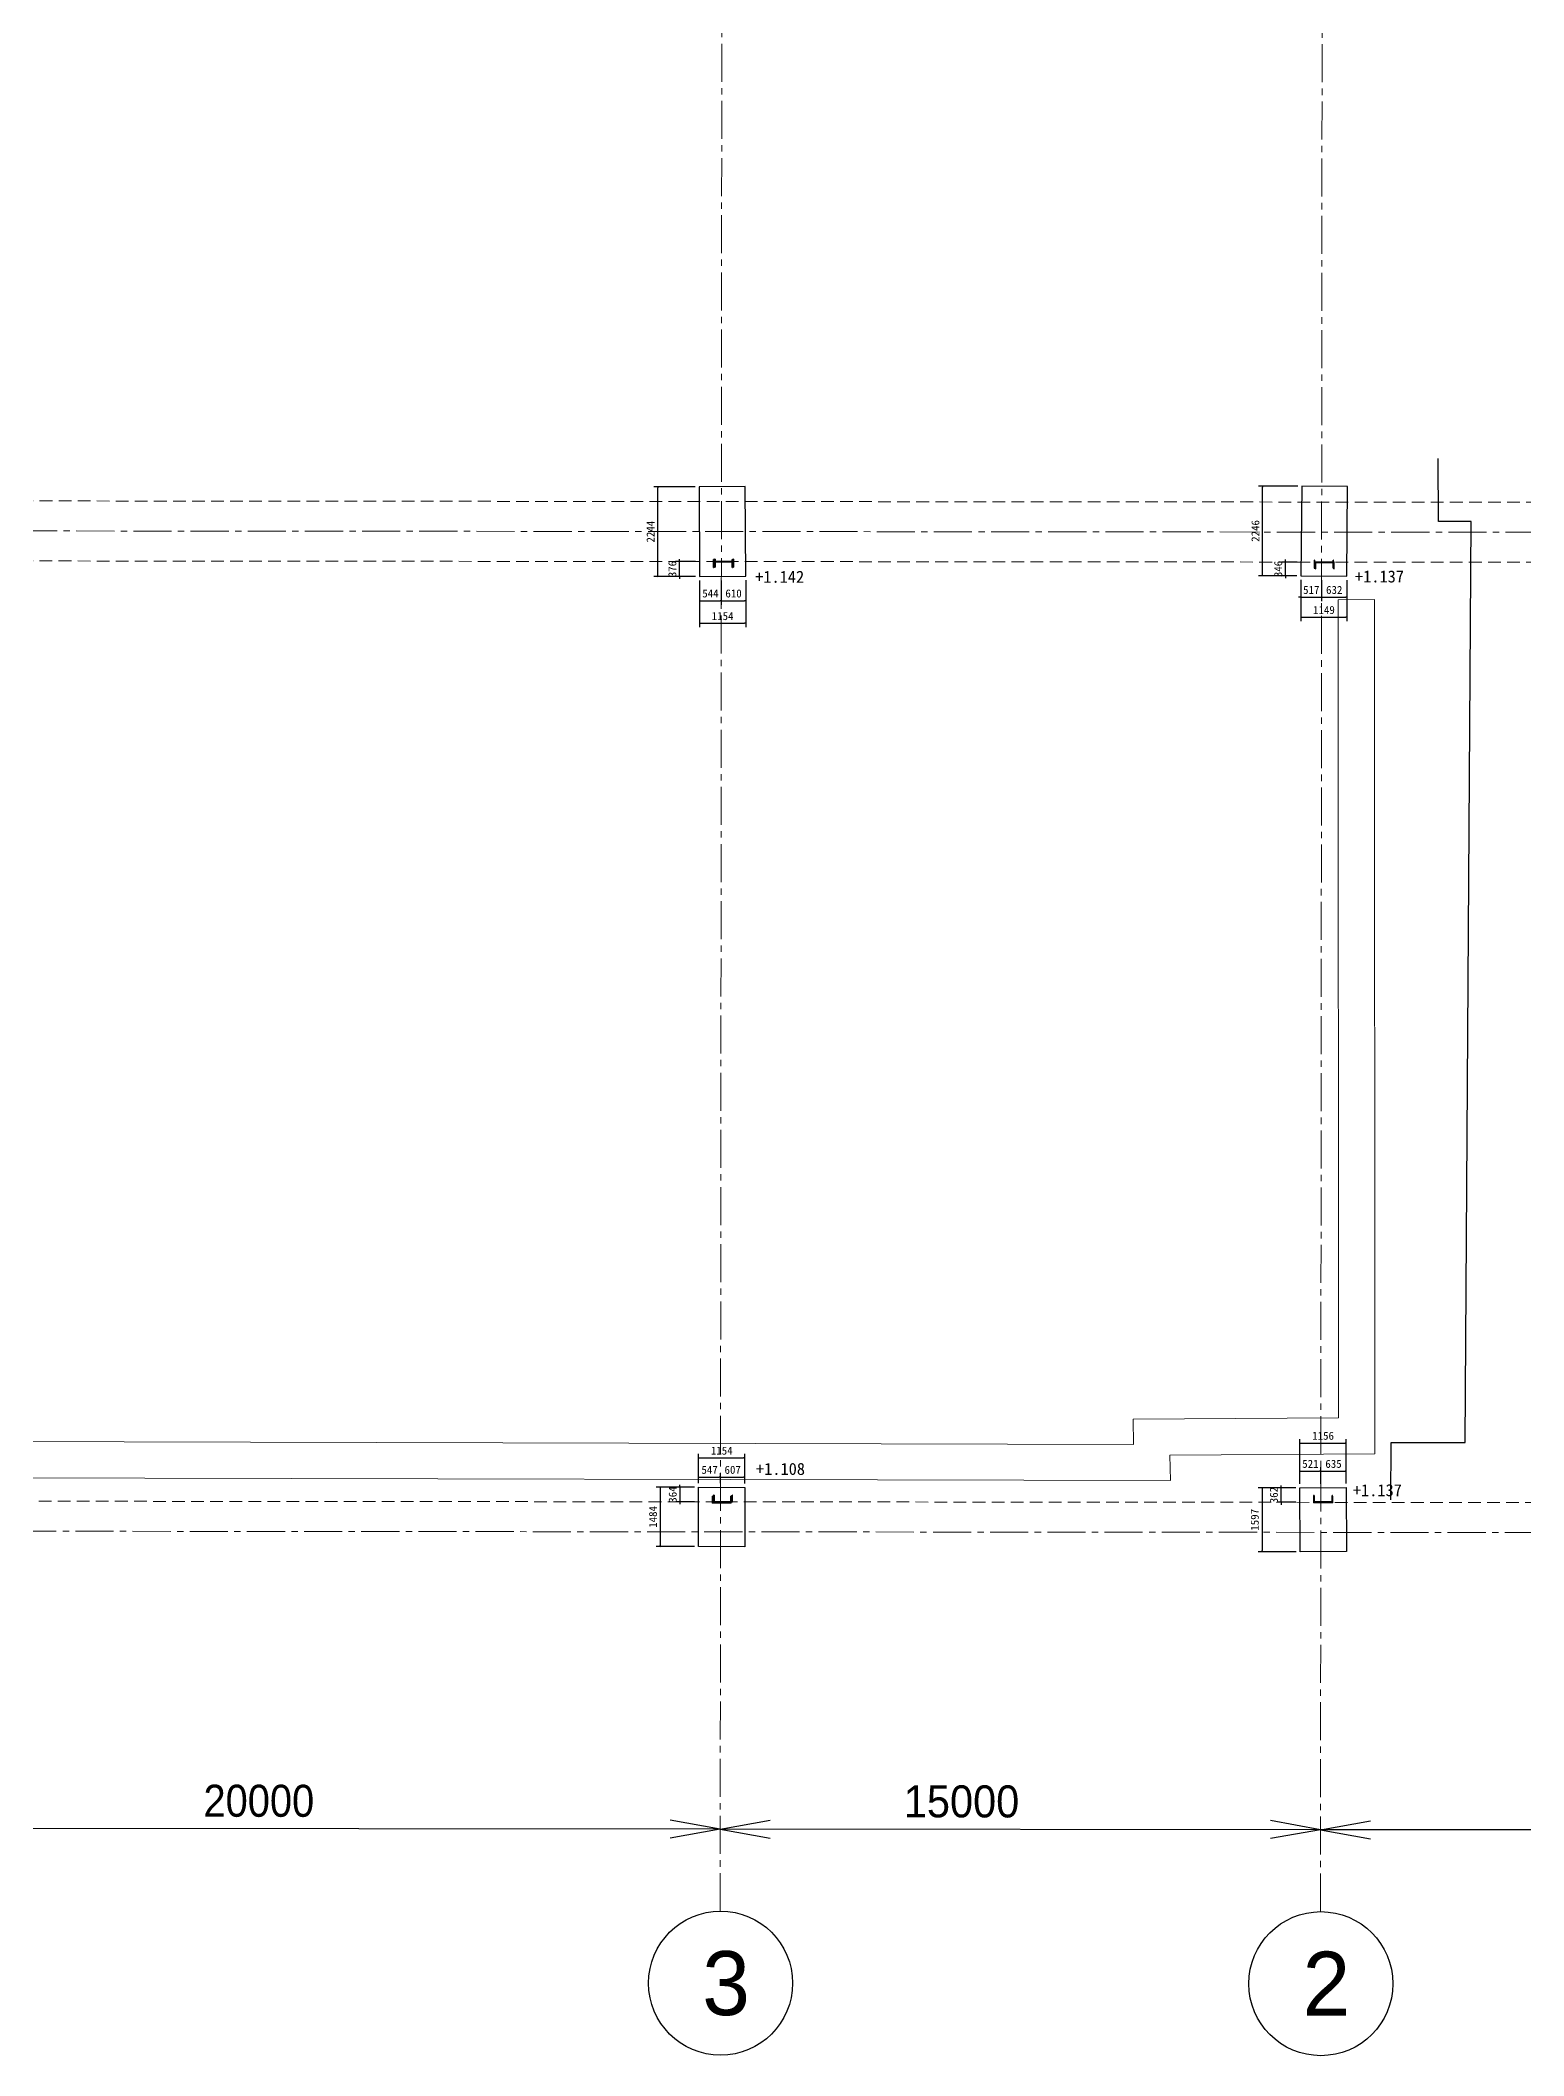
# Model space of a CAD drawing. Header units: millimetres. Extents: x -1487388 to 1863726, y -1887513 to 1367480.
# Drawn here: x 122981 to 160049, y -1441093 to -1390723 of the extents above; entities that cross this region are included whole.
import ezdxf
from ezdxf.enums import TextEntityAlignment as Align

# ---------------------------------------------------------------- set-up
doc = ezdxf.new("R2010")
doc.units = ezdxf.units.MM
doc.header["$LTSCALE"] = 50
doc.header["$PDMODE"] = 35
doc.header["$PDSIZE"] = -0.15
doc.linetypes.add('CENTER', pattern=[9.525, 6.35, -3.175])
doc.linetypes.add('CENTER2', pattern=[28.575, 19.05, -3.175, 3.175, -3.175])
doc.layers.add('一点鎖線', color=6, linetype='CENTER', lineweight=20)
doc.layers.add('注釈', color=9, linetype='Continuous', lineweight=25)
for name, color, linetype in [('上部鉄骨', 30, 'Continuous'), ('下部鉄骨', 3, 'Continuous'), ('基礎', 7, 'Continuous'), ('寸法', 7, 'Continuous'), ('現況', 7, 'Continuous'), ('通り芯', 7, 'Continuous')]:
    doc.layers.add(name, color=color, linetype=linetype)
doc.styles.add('MSゴシック', font='')
doc.styles.get("Standard").update_dxf_attribs({"font": 'MS UI Gothic.ttf'})
doc.styles.get('MSゴシック').set_extended_font_data('MS Gothic')
doc.dimstyles.new('DIM_200_MSゴシック', dxfattribs={"dimtxt": 200, "dimasz": 30, "dimexe": 100, "dimexo": 100, "dimgap": 80, "dimtad": 1, "dimdec": 0, "dimzin": 0, "dimdsep": 46, "dimtxsty": 'MSゴシック', "dimblk": 'DOT', "dimcen": 0, "dimclrd": 256, "dimclre": 256, "dimclrt": 7, "dimaunit": 1, "dimadec": 3, "dimazin": 0, "dimtfac": 1, "dimtdec": 0, "dimtix": 1, "dimtmove": 2, "dimatfit": 3, "dimldrblk": 'ORIGIN2', "dimfxl": 1, "dimtolj": 1, "dimtzin": 0, "dimarcsym": 0})

# ---------------------------------------------------------------- blocks, each defined once
blk = doc.blocks.new('_Dot')
at = {"color": 0, "linetype": 'ByBlock', "lineweight": -2}
blk.add_line((-0.5, 0), (-1, 0), dxfattribs=at)
at = {"color": 0, "linetype": 'ByBlock', "const_width": 0.5}
blk.add_lwpolyline([(-0.25, 0, 1), (0.25, 0, 1)], format="xyb", close=True, dxfattribs=at)
blk = doc.blocks.new('*D70')
at = {"layer": 'Defpoints', "color": 0, "transparency": 16777216}
for p in [(139432, -1426886), (138964, -1427250), (139432, -1427250)]:
    blk.add_point(p, dxfattribs=at)
at = {"layer": '寸法', "lineweight": -2, "transparency": 16777216}
for p, q in [((139332, -1426886), (138864, -1426886)), ((138964, -1426856), (138964, -1426826)), ((138964, -1426886), (138964, -1427250)), ((139332, -1427250), (138864, -1427250)), ((138964, -1427280), (138964, -1427310))]:
    blk.add_line(p, q, dxfattribs=at)
at = {"layer": '寸法', "lineweight": -2, "transparency": 16777216, "xscale": 30, "yscale": 30, "zscale": 30}
for p, rotation in [((138964, -1426886), 270), ((138964, -1427250), 90)]:
    blk.add_blockref('_Dot', p, dxfattribs=dict(at, rotation=rotation))
at = {"layer": '寸法', "color": 7, "transparency": 16777216, "insert": (138784, -1427068), "char_height": 200, "attachment_point": 5, "rotation": 90, "style": 'MSゴシック'}
blk.add_mtext('\\A1;364', dxfattribs=at)
blk = doc.blocks.new('_Origin2')
at = {"color": 0, "linetype": 'ByBlock', "lineweight": -2}
blk.add_line((-0.5, 0), (-1, 0), dxfattribs=at)
for radius in [0.5, 0.25]:
    blk.add_circle((0, 0), radius, dxfattribs=at)
blk = doc.blocks.new('*D71')
at = {"layer": 'Defpoints', "color": 0, "transparency": 16777216}
for p in [(140586, -1426153), (139432, -1426886), (140586, -1426889)]:
    blk.add_point(p, dxfattribs=at)
at = {"layer": '寸法', "lineweight": -2, "transparency": 16777216}
for p, q in [((139432, -1426786), (139432, -1426053)), ((139462, -1426153), (140556, -1426153)), ((140586, -1426789), (140586, -1426053))]:
    blk.add_line(p, q, dxfattribs=at)
at = {"layer": '寸法', "lineweight": -2, "transparency": 16777216, "xscale": 30, "yscale": 30, "zscale": 30, "rotation": 180}
blk.add_blockref('_Dot', (139432, -1426153), dxfattribs=at)
at = {"layer": '寸法', "lineweight": -2, "transparency": 16777216, "xscale": 30, "yscale": 30, "zscale": 30}
blk.add_blockref('_Dot', (140586, -1426153), dxfattribs=at)
at = {"layer": '寸法', "color": 7, "transparency": 16777216, "insert": (140009, -1425973), "char_height": 200, "attachment_point": 5, "style": 'MSゴシック'}
blk.add_mtext('\\A1;1154', dxfattribs=at)
blk = doc.blocks.new('*D72')
at = {"layer": 'Defpoints', "color": 0, "transparency": 16777216}
for p in [(139432, -1426886), (139979, -1426632), (139979, -1426887)]:
    blk.add_point(p, dxfattribs=at)
at = {"layer": '寸法', "lineweight": -2, "transparency": 16777216}
for p, q in [((139432, -1426786), (139432, -1426532)), ((139462, -1426632), (139949, -1426632)), ((139979, -1426787), (139979, -1426532))]:
    blk.add_line(p, q, dxfattribs=at)
at = {"layer": '寸法', "lineweight": -2, "transparency": 16777216, "xscale": 30, "yscale": 30, "zscale": 30, "rotation": 180}
blk.add_blockref('_Dot', (139432, -1426632), dxfattribs=at)
at = {"layer": '寸法', "lineweight": -2, "transparency": 16777216, "xscale": 30, "yscale": 30, "zscale": 30}
blk.add_blockref('_Dot', (139979, -1426632), dxfattribs=at)
at = {"layer": '寸法', "color": 7, "transparency": 16777216, "insert": (139706, -1426452), "char_height": 200, "attachment_point": 5, "style": 'MSゴシック'}
blk.add_mtext('\\A1;547', dxfattribs=at)
blk = doc.blocks.new('*D73')
at = {"layer": 'Defpoints', "color": 0, "transparency": 16777216}
for p in [(139979, -1426887), (140586, -1426632), (140586, -1426889)]:
    blk.add_point(p, dxfattribs=at)
at = {"layer": '寸法', "lineweight": -2, "transparency": 16777216}
for p, q in [((139979, -1426787), (139979, -1426532)), ((140009, -1426632), (140556, -1426632)), ((140586, -1426789), (140586, -1426532))]:
    blk.add_line(p, q, dxfattribs=at)
at = {"layer": '寸法', "lineweight": -2, "transparency": 16777216, "xscale": 30, "yscale": 30, "zscale": 30, "rotation": 180}
blk.add_blockref('_Dot', (139979, -1426632), dxfattribs=at)
at = {"layer": '寸法', "lineweight": -2, "transparency": 16777216, "xscale": 30, "yscale": 30, "zscale": 30}
blk.add_blockref('_Dot', (140586, -1426632), dxfattribs=at)
at = {"layer": '寸法', "color": 7, "transparency": 16777216, "insert": (140283, -1426452), "char_height": 200, "attachment_point": 5, "style": 'MSゴシック'}
blk.add_mtext('\\A1;607', dxfattribs=at)
blk = doc.blocks.new('*D74')
at = {"layer": 'Defpoints', "color": 0, "transparency": 16777216}
for p in [(153986, -1426901), (154458, -1426901), (154459, -1427263)]:
    blk.add_point(p, dxfattribs=at)
at = {"layer": '寸法', "lineweight": -2, "transparency": 16777216}
for p, q in [((154358, -1426901), (153886, -1426901)), ((153986, -1426871), (153986, -1426841)), ((153986, -1427263), (153986, -1426901)), ((154359, -1427263), (153886, -1427263)), ((153986, -1427293), (153986, -1427323))]:
    blk.add_line(p, q, dxfattribs=at)
at = {"layer": '寸法', "lineweight": -2, "transparency": 16777216, "xscale": 30, "yscale": 30, "zscale": 30}
for p, rotation in [((153986, -1426901), 270), ((153986, -1427263), 90)]:
    blk.add_blockref('_Dot', p, dxfattribs=dict(at, rotation=rotation))
at = {"layer": '寸法', "color": 7, "transparency": 16777216, "insert": (153806, -1427082), "char_height": 200, "attachment_point": 5, "rotation": 90, "style": 'MSゴシック'}
blk.add_mtext('\\A1;362', dxfattribs=at)
blk = doc.blocks.new('*D75')
at = {"layer": 'Defpoints', "color": 0, "transparency": 16777216}
for p in [(155614, -1425781), (154458, -1426901), (155614, -1426896)]:
    blk.add_point(p, dxfattribs=at)
at = {"layer": '寸法', "lineweight": -2, "transparency": 16777216}
for p, q in [((154458, -1426801), (154458, -1425681)), ((154488, -1425781), (155584, -1425781)), ((155614, -1426796), (155614, -1425681))]:
    blk.add_line(p, q, dxfattribs=at)
at = {"layer": '寸法', "lineweight": -2, "transparency": 16777216, "xscale": 30, "yscale": 30, "zscale": 30, "rotation": 180}
blk.add_blockref('_Dot', (154458, -1425781), dxfattribs=at)
at = {"layer": '寸法', "lineweight": -2, "transparency": 16777216, "xscale": 30, "yscale": 30, "zscale": 30}
blk.add_blockref('_Dot', (155614, -1425781), dxfattribs=at)
at = {"layer": '寸法', "color": 7, "transparency": 16777216, "insert": (155036, -1425601), "char_height": 200, "attachment_point": 5, "style": 'MSゴシック'}
blk.add_mtext('\\A1;1156', dxfattribs=at)
blk = doc.blocks.new('*D76')
at = {"layer": 'Defpoints', "color": 0, "transparency": 16777216}
for p in [(154458, -1426901), (154979, -1426483), (154979, -1426899)]:
    blk.add_point(p, dxfattribs=at)
at = {"layer": '寸法', "lineweight": -2, "transparency": 16777216}
for p, q in [((154458, -1426801), (154458, -1426383)), ((154979, -1426799), (154979, -1426383)), ((154488, -1426483), (154949, -1426483))]:
    blk.add_line(p, q, dxfattribs=at)
at = {"layer": '寸法', "lineweight": -2, "transparency": 16777216, "xscale": 30, "yscale": 30, "zscale": 30, "rotation": 180}
blk.add_blockref('_Dot', (154458, -1426483), dxfattribs=at)
at = {"layer": '寸法', "lineweight": -2, "transparency": 16777216, "xscale": 30, "yscale": 30, "zscale": 30}
blk.add_blockref('_Dot', (154979, -1426483), dxfattribs=at)
at = {"layer": '寸法', "color": 7, "transparency": 16777216, "insert": (154719, -1426303), "char_height": 200, "attachment_point": 5, "style": 'MSゴシック'}
blk.add_mtext('\\A1;521', dxfattribs=at)
blk = doc.blocks.new('*D77')
at = {"layer": 'Defpoints', "color": 0, "transparency": 16777216}
for p in [(154979, -1426899), (155614, -1426483), (155614, -1426896)]:
    blk.add_point(p, dxfattribs=at)
at = {"layer": '寸法', "lineweight": -2, "transparency": 16777216}
for p, q in [((154979, -1426799), (154979, -1426383)), ((155614, -1426796), (155614, -1426383)), ((155009, -1426483), (155584, -1426483))]:
    blk.add_line(p, q, dxfattribs=at)
at = {"layer": '寸法', "lineweight": -2, "transparency": 16777216, "xscale": 30, "yscale": 30, "zscale": 30, "rotation": 180}
blk.add_blockref('_Dot', (154979, -1426483), dxfattribs=at)
at = {"layer": '寸法', "lineweight": -2, "transparency": 16777216, "xscale": 30, "yscale": 30, "zscale": 30}
blk.add_blockref('_Dot', (155614, -1426483), dxfattribs=at)
at = {"layer": '寸法', "color": 7, "transparency": 16777216, "insert": (155297, -1426303), "char_height": 200, "attachment_point": 5, "style": 'MSゴシック'}
blk.add_mtext('\\A1;635', dxfattribs=at)
blk = doc.blocks.new('*D87')
at = {"layer": 'Defpoints', "color": 0, "transparency": 16777216}
for p in [(154095, -1403763), (154485, -1403763), (154482, -1404109)]:
    blk.add_point(p, dxfattribs=at)
at = {"layer": '寸法', "lineweight": -2, "transparency": 16777216}
for p, q in [((154385, -1403763), (153995, -1403763)), ((154095, -1403733), (154095, -1403703)), ((154095, -1404109), (154095, -1403763)), ((154382, -1404109), (153995, -1404109)), ((154095, -1404139), (154095, -1404169))]:
    blk.add_line(p, q, dxfattribs=at)
at = {"layer": '寸法', "lineweight": -2, "transparency": 16777216, "xscale": 30, "yscale": 30, "zscale": 30}
for p, rotation in [((154095, -1403763), 270), ((154095, -1404109), 90)]:
    blk.add_blockref('_Dot', p, dxfattribs=dict(at, rotation=rotation))
at = {"layer": '寸法', "color": 7, "transparency": 16777216, "insert": (153915, -1403936), "char_height": 200, "attachment_point": 5, "rotation": 90, "style": 'MSゴシック'}
blk.add_mtext('\\A1;346', dxfattribs=at)
blk = doc.blocks.new('*D88')
at = {"layer": 'Defpoints', "color": 0, "transparency": 16777216}
for p in [(154482, -1404109), (154999, -1404113), (154999, -1404641)]:
    blk.add_point(p, dxfattribs=at)
at = {"layer": '寸法', "lineweight": -2, "transparency": 16777216}
for p, q in [((154482, -1404209), (154482, -1404741)), ((154999, -1404213), (154999, -1404741)), ((154452, -1404641), (154422, -1404641)), ((154482, -1404641), (154999, -1404641)), ((155029, -1404641), (155059, -1404641))]:
    blk.add_line(p, q, dxfattribs=at)
at = {"layer": '寸法', "lineweight": -2, "transparency": 16777216, "xscale": 30, "yscale": 30, "zscale": 30}
blk.add_blockref('_Dot', (154482, -1404641), dxfattribs=at)
at = {"layer": '寸法', "lineweight": -2, "transparency": 16777216, "xscale": 30, "yscale": 30, "zscale": 30, "rotation": 180}
blk.add_blockref('_Dot', (154999, -1404641), dxfattribs=at)
at = {"layer": '寸法', "color": 7, "transparency": 16777216, "insert": (154741, -1404461), "char_height": 200, "attachment_point": 5, "style": 'MSゴシック'}
blk.add_mtext('\\A1;517', dxfattribs=at)
blk = doc.blocks.new('*D89')
at = {"layer": 'Defpoints', "color": 0, "transparency": 16777216}
for p in [(154482, -1404109), (155631, -1404119), (155631, -1405143)]:
    blk.add_point(p, dxfattribs=at)
at = {"layer": '寸法', "lineweight": -2, "transparency": 16777216}
for p, q in [((154482, -1404209), (154482, -1405243)), ((155631, -1404219), (155631, -1405243)), ((154512, -1405143), (155601, -1405143))]:
    blk.add_line(p, q, dxfattribs=at)
at = {"layer": '寸法', "lineweight": -2, "transparency": 16777216, "xscale": 30, "yscale": 30, "zscale": 30, "rotation": 180}
blk.add_blockref('_Dot', (154482, -1405143), dxfattribs=at)
at = {"layer": '寸法', "lineweight": -2, "transparency": 16777216, "xscale": 30, "yscale": 30, "zscale": 30}
blk.add_blockref('_Dot', (155631, -1405143), dxfattribs=at)
at = {"layer": '寸法', "color": 7, "transparency": 16777216, "insert": (155057, -1404963), "char_height": 200, "attachment_point": 5, "style": 'MSゴシック'}
blk.add_mtext('\\A1;1149', dxfattribs=at)
blk = doc.blocks.new('*D90')
at = {"layer": 'Defpoints', "color": 0, "transparency": 16777216}
for p in [(154999, -1404113), (155631, -1404119), (155631, -1404641)]:
    blk.add_point(p, dxfattribs=at)
at = {"layer": '寸法', "lineweight": -2, "transparency": 16777216}
for p, q in [((154999, -1404213), (154999, -1404741)), ((155631, -1404219), (155631, -1404741)), ((155029, -1404641), (155601, -1404641))]:
    blk.add_line(p, q, dxfattribs=at)
at = {"layer": '寸法', "lineweight": -2, "transparency": 16777216, "xscale": 30, "yscale": 30, "zscale": 30, "rotation": 180}
blk.add_blockref('_Dot', (154999, -1404641), dxfattribs=at)
at = {"layer": '寸法', "lineweight": -2, "transparency": 16777216, "xscale": 30, "yscale": 30, "zscale": 30}
blk.add_blockref('_Dot', (155631, -1404641), dxfattribs=at)
at = {"layer": '寸法', "color": 7, "transparency": 16777216, "insert": (155315, -1404461), "char_height": 200, "attachment_point": 5, "style": 'MSゴシック'}
blk.add_mtext('\\A1;632', dxfattribs=at)
blk = doc.blocks.new('*D91')
at = {"layer": 'Defpoints', "color": 0, "transparency": 16777216}
for p in [(153526, -1401863), (154501, -1401863), (154482, -1404109)]:
    blk.add_point(p, dxfattribs=at)
at = {"layer": '寸法', "lineweight": -2, "transparency": 16777216}
for p, q in [((154401, -1401863), (153426, -1401863)), ((153526, -1404079), (153526, -1401893)), ((154382, -1404109), (153426, -1404109))]:
    blk.add_line(p, q, dxfattribs=at)
at = {"layer": '寸法', "lineweight": -2, "transparency": 16777216, "xscale": 30, "yscale": 30, "zscale": 30}
for p, rotation in [((153526, -1401863), 90), ((153526, -1404109), 270)]:
    blk.add_blockref('_Dot', p, dxfattribs=dict(at, rotation=rotation))
at = {"layer": '寸法', "color": 7, "transparency": 16777216, "insert": (153346, -1402986), "char_height": 200, "attachment_point": 5, "rotation": 90, "style": 'MSゴシック'}
blk.add_mtext('\\A1;2246', dxfattribs=at)
blk = doc.blocks.new('*D92')
at = {"layer": 'Defpoints', "color": 0, "transparency": 16777216}
for p in [(138956, -1403750), (139453, -1403750), (139455, -1404126)]:
    blk.add_point(p, dxfattribs=at)
at = {"layer": '寸法', "lineweight": -2, "transparency": 16777216}
for p, q in [((139353, -1403750), (138856, -1403750)), ((138956, -1403720), (138956, -1403690)), ((138956, -1404126), (138956, -1403750)), ((139355, -1404126), (138856, -1404126)), ((138956, -1404156), (138956, -1404186))]:
    blk.add_line(p, q, dxfattribs=at)
at = {"layer": '寸法', "lineweight": -2, "transparency": 16777216, "xscale": 30, "yscale": 30, "zscale": 30}
for p, rotation in [((138956, -1403750), 270), ((138956, -1404126), 90)]:
    blk.add_blockref('_Dot', p, dxfattribs=dict(at, rotation=rotation))
at = {"layer": '寸法', "color": 7, "transparency": 16777216, "insert": (138776, -1403938), "char_height": 200, "attachment_point": 5, "rotation": 90, "style": 'MSゴシック'}
blk.add_mtext('\\A1;376', dxfattribs=at)
blk = doc.blocks.new('*D93')
at = {"layer": 'Defpoints', "color": 0, "transparency": 16777216}
for p in [(139455, -1404126), (139999, -1404123), (139999, -1404729)]:
    blk.add_point(p, dxfattribs=at)
at = {"layer": '寸法', "lineweight": -2, "transparency": 16777216}
for p, q in [((139455, -1404226), (139455, -1404829)), ((139999, -1404223), (139999, -1404829)), ((139485, -1404729), (139969, -1404729))]:
    blk.add_line(p, q, dxfattribs=at)
at = {"layer": '寸法', "lineweight": -2, "transparency": 16777216, "xscale": 30, "yscale": 30, "zscale": 30, "rotation": 180}
blk.add_blockref('_Dot', (139455, -1404729), dxfattribs=at)
at = {"layer": '寸法', "lineweight": -2, "transparency": 16777216, "xscale": 30, "yscale": 30, "zscale": 30}
blk.add_blockref('_Dot', (139999, -1404729), dxfattribs=at)
at = {"layer": '寸法', "color": 7, "transparency": 16777216, "insert": (139727, -1404549), "char_height": 200, "attachment_point": 5, "style": 'MSゴシック'}
blk.add_mtext('\\A1;544', dxfattribs=at)
blk = doc.blocks.new('*D94')
at = {"layer": 'Defpoints', "color": 0, "transparency": 16777216}
for p in [(138411, -1401882), (139443, -1401882), (139455, -1404126)]:
    blk.add_point(p, dxfattribs=at)
at = {"layer": '寸法', "lineweight": -2, "transparency": 16777216}
for p, q in [((139343, -1401882), (138311, -1401882)), ((138411, -1404096), (138411, -1401912)), ((139355, -1404126), (138311, -1404126))]:
    blk.add_line(p, q, dxfattribs=at)
at = {"layer": '寸法', "lineweight": -2, "transparency": 16777216, "xscale": 30, "yscale": 30, "zscale": 30}
for p, rotation in [((138411, -1401882), 90), ((138411, -1404126), 270)]:
    blk.add_blockref('_Dot', p, dxfattribs=dict(at, rotation=rotation))
at = {"layer": '寸法', "color": 7, "transparency": 16777216, "insert": (138231, -1403004), "char_height": 200, "attachment_point": 5, "rotation": 90, "style": 'MSゴシック'}
blk.add_mtext('\\A1;2244', dxfattribs=at)
blk = doc.blocks.new('*D95')
at = {"layer": 'Defpoints', "color": 0, "transparency": 16777216}
for p in [(139455, -1404126), (140608, -1404120), (140608, -1405294)]:
    blk.add_point(p, dxfattribs=at)
at = {"layer": '寸法', "lineweight": -2, "transparency": 16777216}
for p, q in [((139455, -1404226), (139455, -1405394)), ((140608, -1404220), (140608, -1405394)), ((139485, -1405294), (140578, -1405294))]:
    blk.add_line(p, q, dxfattribs=at)
at = {"layer": '寸法', "lineweight": -2, "transparency": 16777216, "xscale": 30, "yscale": 30, "zscale": 30, "rotation": 180}
blk.add_blockref('_Dot', (139455, -1405294), dxfattribs=at)
at = {"layer": '寸法', "lineweight": -2, "transparency": 16777216, "xscale": 30, "yscale": 30, "zscale": 30}
blk.add_blockref('_Dot', (140608, -1405294), dxfattribs=at)
at = {"layer": '寸法', "color": 7, "transparency": 16777216, "insert": (140032, -1405114), "char_height": 200, "attachment_point": 5, "style": 'MSゴシック'}
blk.add_mtext('\\A1;1154', dxfattribs=at)
blk = doc.blocks.new('*D96')
at = {"layer": 'Defpoints', "color": 0, "transparency": 16777216}
for p in [(139999, -1404123), (140608, -1404120), (140608, -1404729)]:
    blk.add_point(p, dxfattribs=at)
at = {"layer": '寸法', "lineweight": -2, "transparency": 16777216}
for p, q in [((139999, -1404223), (139999, -1404829)), ((140608, -1404220), (140608, -1404829)), ((140029, -1404729), (140578, -1404729))]:
    blk.add_line(p, q, dxfattribs=at)
at = {"layer": '寸法', "lineweight": -2, "transparency": 16777216, "xscale": 30, "yscale": 30, "zscale": 30, "rotation": 180}
blk.add_blockref('_Dot', (139999, -1404729), dxfattribs=at)
at = {"layer": '寸法', "lineweight": -2, "transparency": 16777216, "xscale": 30, "yscale": 30, "zscale": 30}
blk.add_blockref('_Dot', (140608, -1404729), dxfattribs=at)
at = {"layer": '寸法', "color": 7, "transparency": 16777216, "insert": (140304, -1404549), "char_height": 200, "attachment_point": 5, "style": 'MSゴシック'}
blk.add_mtext('\\A1;610', dxfattribs=at)
blk = doc.blocks.new('*D138')
at = {"layer": 'Defpoints', "color": 0, "transparency": 16777216}
for p in [(154458, -1426901), (153510, -1428498), (154465, -1428498)]:
    blk.add_point(p, dxfattribs=at)
at = {"layer": '寸法', "lineweight": -2, "transparency": 16777216}
for p, q in [((154358, -1426901), (153410, -1426901)), ((153510, -1426931), (153510, -1428468)), ((154365, -1428498), (153410, -1428498))]:
    blk.add_line(p, q, dxfattribs=at)
at = {"layer": '寸法', "lineweight": -2, "transparency": 16777216, "xscale": 30, "yscale": 30, "zscale": 30}
for p, rotation in [((153510, -1426901), 90), ((153510, -1428498), 270)]:
    blk.add_blockref('_Dot', p, dxfattribs=dict(at, rotation=rotation))
at = {"layer": '寸法', "color": 7, "transparency": 16777216, "insert": (153330, -1427700), "char_height": 200, "attachment_point": 5, "rotation": 90, "style": 'MSゴシック'}
blk.add_mtext('\\A1;1597', dxfattribs=at)
blk = doc.blocks.new('*D139')
at = {"layer": 'Defpoints', "color": 0, "transparency": 16777216}
for p in [(139432, -1426886), (138472, -1428369), (139428, -1428369)]:
    blk.add_point(p, dxfattribs=at)
at = {"layer": '寸法', "lineweight": -2, "transparency": 16777216}
for p, q in [((139332, -1426886), (138372, -1426886)), ((138472, -1426916), (138472, -1428339)), ((139328, -1428369), (138372, -1428369))]:
    blk.add_line(p, q, dxfattribs=at)
at = {"layer": '寸法', "lineweight": -2, "transparency": 16777216, "xscale": 30, "yscale": 30, "zscale": 30}
for p, rotation in [((138472, -1426886), 90), ((138472, -1428369), 270)]:
    blk.add_blockref('_Dot', p, dxfattribs=dict(at, rotation=rotation))
at = {"layer": '寸法', "color": 7, "transparency": 16777216, "insert": (138292, -1427628), "char_height": 200, "attachment_point": 5, "rotation": 90, "style": 'MSゴシック'}
blk.add_mtext('\\A1;1484', dxfattribs=at)

msp = doc.modelspace()

# ---------------------------------------------------------------- linework, layer by layer
at = {"layer": '一点鎖線'}
for p, q in [((-270894.5, -1401894.7), (203109, -1402305.3)), ((-270895.8, -1403394.7), (203107.7, -1403805.3)), ((-270916.2, -1426894.6), (203087.3, -1427305.3))]:
    msp.add_line(p, q, dxfattribs=at)
at = {"layer": '上部鉄骨'}
for p, q in [((139842.1, -1403694.3), (139830.3, -1403694.3)), ((139830.3, -1403694.3), (139830.3, -1403894.3)), ((139842.1, -1403694.3), (139842.1, -1403894.3)), ((139842.1, -1403738), (140303.1, -1403738)), ((139842.1, -1403744), (140303.1, -1403744)), ((139842.1, -1403750), (140303.1, -1403750)), ((140072.6, -1403750), (140072.6, -1403738)), ((140303.1, -1403891.9), (140303.1, -1403691.9)), ((140314.8, -1403691.9), (140303.1, -1403691.9)), ((140314.8, -1403891.9), (140314.8, -1403691.9)), ((154836.4, -1403757), (154836.4, -1403929.5)), ((154836.4, -1403757), (155312.7, -1403757)), ((154848.2, -1403757), (154848.2, -1403929.5)), ((154848.2, -1403763), (155301, -1403763)), ((154848.2, -1403769), (155301, -1403769)), ((155074.6, -1403769), (155074.6, -1403757)), ((155301, -1403930.9), (155301, -1403757)), ((155312.7, -1403930.9), (155312.7, -1403757)), ((139830.3, -1403894.3), (139842.1, -1403894.3)), ((140303.1, -1403891.9), (140314.8, -1403891.9)), ((154836.4, -1403929.5), (154848.2, -1403929.5)), ((155301, -1403930.9), (155312.7, -1403930.9)), ((139816, -1427086.5), (139804.3, -1427086.5)), ((139804.3, -1427086.5), (139804.3, -1427260.3)), ((140280.5, -1427260.3), (139804.3, -1427260.3)), ((139816, -1427086.5), (139816, -1427260.3)), ((140268.8, -1427248.3), (139816, -1427248.3)), ((140268.8, -1427254.3), (139816, -1427254.3)), ((140042.4, -1427248.3), (140042.4, -1427260.3)), ((140280.5, -1427087.9), (140268.8, -1427087.9)), ((140268.8, -1427260.3), (140268.8, -1427087.9)), ((140280.5, -1427260.3), (140280.5, -1427087.9)), ((154812.2, -1427103.9), (154800.5, -1427103.9)), ((154800.5, -1427103.9), (154800.5, -1427277.8)), ((155276.7, -1427277.8), (154800.5, -1427277.8)), ((154812.2, -1427103.9), (154812.2, -1427277.8)), ((155265, -1427265.8), (154812.2, -1427265.8)), ((155265, -1427271.8), (154812.2, -1427271.8)), ((155038.6, -1427265.8), (155038.6, -1427277.8)), ((155276.7, -1427105.3), (155265, -1427105.3)), ((155265, -1427277.8), (155265, -1427105.3)), ((155276.7, -1427277.8), (155276.7, -1427105.3))]:
    msp.add_line(p, q, dxfattribs=at)
at = {"layer": '下部鉄骨'}
for p, q in [((139804.9, -1403699.4), (139793.2, -1403699.4)), ((139793.2, -1403699.4), (139793.2, -1403899.4)), ((139804.9, -1403699.4), (139804.9, -1403899.4)), ((139804.9, -1403743.2), (140265.9, -1403743.2)), ((139804.9, -1403749.2), (140265.9, -1403749.2)), ((139804.9, -1403755.2), (140265.9, -1403755.2)), ((140035.4, -1403755.2), (140035.4, -1403743.2)), ((140265.9, -1403897.1), (140265.9, -1403697.1)), ((140277.7, -1403697.1), (140265.9, -1403697.1)), ((140277.7, -1403897.1), (140277.7, -1403697.1)), ((154825.3, -1403718.3), (154813.6, -1403718.3)), ((154813.6, -1403718.3), (154813.6, -1403918.3)), ((154825.3, -1403718.3), (154825.3, -1403918.3)), ((154825.3, -1403762.1), (155286.4, -1403762.1)), ((154825.3, -1403768.1), (155286.4, -1403768.1)), ((154825.3, -1403774.1), (155286.4, -1403774.1)), ((155055.8, -1403774.1), (155055.8, -1403762.1)), ((155286.4, -1403916), (155286.4, -1403716)), ((155298.1, -1403716), (155286.4, -1403716)), ((155298.1, -1403916), (155298.1, -1403716)), ((139793.2, -1403899.4), (139804.9, -1403899.4)), ((140265.9, -1403897.1), (140277.7, -1403897.1)), ((154813.6, -1403918.3), (154825.3, -1403918.3)), ((155286.4, -1403916), (155298.1, -1403916)), ((139781.9, -1427106.7), (139770.2, -1427106.7)), ((139770.2, -1427106.7), (139770.2, -1427280.6)), ((140246.4, -1427280.6), (139770.2, -1427280.6)), ((139781.9, -1427106.7), (139781.9, -1427280.6)), ((140234.7, -1427268.6), (139781.9, -1427268.6)), ((140234.7, -1427274.6), (139781.9, -1427274.6)), ((140008.3, -1427268.6), (140008.3, -1427280.6)), ((140246.4, -1427108.1), (140234.7, -1427108.1)), ((140234.7, -1427280.6), (140234.7, -1427108.1)), ((140246.4, -1427280.6), (140246.4, -1427108.1)), ((154809.5, -1427092.1), (154797.8, -1427092.1)), ((154797.8, -1427092.1), (154797.8, -1427265.9)), ((155274.1, -1427265.9), (154797.8, -1427265.9)), ((154809.5, -1427092.1), (154809.5, -1427265.9)), ((155262.3, -1427253.9), (154809.5, -1427253.9)), ((155262.3, -1427259.9), (154809.5, -1427259.9)), ((155035.9, -1427253.9), (155035.9, -1427265.9)), ((155274.1, -1427093.5), (155262.3, -1427093.5)), ((155262.3, -1427265.9), (155262.3, -1427093.5)), ((155274.1, -1427265.9), (155274.1, -1427093.5))]:
    msp.add_line(p, q, dxfattribs=at)
at = {"layer": '基礎'}
for points in [[(139454.7, -1404125.9), (140608.5, -1404119.8), (140596.5, -1401875.4), (139442.8, -1401881.5)], [(154482.4, -1404109), (155630.8, -1404118.6), (155649.5, -1401872.6), (154501.1, -1401863)], [(139432.3, -1426885.7), (140586.5, -1426888.7), (140582.6, -1428372.5), (139428.4, -1428369.5)], [(154457.8, -1426901.1), (155614.1, -1426896.2), (155620.8, -1428493.5), (154464.5, -1428498.4)]]:
    msp.add_lwpolyline(points, close=True, dxfattribs=at)
at = {"layer": '寸法'}
for p, q in [((139971.8, -1435431.6), (119971.8, -1435414.3)), ((139971.8, -1435431.6), (138720.4, -1435655.3)), ((139971.8, -1435431.6), (138720.8, -1435205.7)), ((139971.8, -1435431.6), (141223.2, -1435207.9)), ((154971.8, -1435444.6), (139971.8, -1435431.6)), ((139971.8, -1435431.6), (141222.8, -1435657.5)), ((154971.8, -1435444.6), (153720.4, -1435668.3)), ((154971.8, -1435444.6), (153720.8, -1435218.7)), ((154971.8, -1435444.6), (156223.2, -1435220.9)), ((179971.8, -1435466.3), (154971.8, -1435444.6)), ((154971.8, -1435444.6), (156222.8, -1435670.5))]:
    msp.add_line(p, q, dxfattribs=at)
at = {"layer": '注釈', "color": 7}
for centre in [(139980.7, -1439280.1), (154980.6, -1439293.1)]:
    msp.add_circle(centre, 1800, dxfattribs=at)
at = {"layer": '現況', "color": 140, "lineweight": 18}
for p, q in [((155413.1, -1404704.5), (156317.8, -1404699)), ((155413.1, -1404704.5), (155424.8, -1425155.2)), ((156317.8, -1404699), (156329.9, -1426054.8)), ((155424.8, -1425155.2), (150286.7, -1425184.1)), ((150286.7, -1425184.1), (150298.4, -1425813.9)), ((150298.4, -1425813.9), (120338, -1425739.1)), ((156329.9, -1426054.8), (151208.2, -1426083.6)), ((151208.2, -1426083.6), (151220, -1426720.9)), ((151220, -1426720.9), (120336.4, -1426643.7))]:
    msp.add_line(p, q, dxfattribs=at)
at = {"layer": '現況'}
msp.add_lwpolyline([(156729.2, -1427197.9), (156734.5, -1425766.1), (158583.1, -1425764.2), (158734.4, -1402753.8), (157920.3, -1402753.8), (157907.9, -1401172.7)], dxfattribs=at)
at = {"layer": '通り芯', "color": 8, "linetype": 'CENTER2', "lineweight": 13}
for p, q in [((139970.1, -1437480.1), (140051, -1344034.1)), ((154970.1, -1437493.1), (155051, -1344047.1)), ((-276170.8, -1402640.1), (213393.3, -1403064.2)), ((-276192.4, -1427640), (213371.6, -1428064.2))]:
    msp.add_line(p, q, dxfattribs=at)

# ---------------------------------------------------------------- texts
at = {"layer": '寸法'}
for s, width, p in [('20000', 0.929941, (127058.5, -1435120.3)), ('15000', 0.969796, (144558.5, -1435135.5))]:
    msp.add_text(s, height=800, rotation=359.95036, dxfattribs=dict(at, width=width)).set_placement(p)
at = {"layer": '注釈', "color": 7}
for s, p in [('3', (139522.8, -1440079.7)), ('2', (154522.8, -1440092.7))]:
    msp.add_text(s, height=1600, rotation=359.95036, dxfattribs=at).set_placement(p)
at = {"layer": '現況', "style": 'MSゴシック'}
for s, p in [('+1.142', (141458.1, -1404130.7, 1142.3)), ('+1.137', (156445.6, -1404123.3, 1136.6)), ('+1.108', (141477.9, -1426427.5, 1107.6)), ('+1.137', (156393.6, -1426959.9, 1136.8))]:
    msp.add_text(s, height=300, dxfattribs=at).set_placement(p, align=Align.MIDDLE_CENTER)

# ---------------------------------------------------------------- dimensions: what is measured, and where the dimension line sits
at = {"layer": '寸法'}
for base, p1, p2, picture, middle in [((138410.7, -1401881.5), (139454.7, -1404125.9), (139442.8, -1401881.5), '*D94', (138230.7, -1403003.7)), ((153526.2, -1401863), (154482.4, -1404109), (154501.1, -1401863), '*D91', (153346.2, -1402986)), ((138955.9, -1403750.2), (139454.7, -1404125.9), (139452.7, -1403750.2), '*D92', (138775.9, -1403938)), ((154095.4, -1403763.2), (154482.4, -1404109), (154485.2, -1403763.2), '*D87', (153915.4, -1403936.1)), ((138472.3, -1428369.5), (139432.3, -1426885.7), (139428.4, -1428369.5), '*D139', (138292.3, -1427627.6)), ((138964.4, -1427250.1), (139432.3, -1426885.7), (139432, -1427250.1), '*D70', (138784.4, -1427067.9)), ((153509.5, -1428498.4), (154457.8, -1426901.1), (154464.5, -1428498.4), '*D138', (153329.5, -1427699.7)), ((153985.5, -1426901.1), (154459.3, -1427263.1), (154457.8, -1426901.1), '*D74', (153805.5, -1427082.1))]:
    dim = msp.add_linear_dim(base=base, p1=p1, p2=p2, angle=90, dimstyle='DIM_200_MSゴシック', dxfattribs=at)
    dim.commit()
    dim.dimension.update_dxf_attribs({"geometry": picture, "text_midpoint": middle})
for base, p1, p2, picture, middle in [((140608.5, -1405293.8), (139454.7, -1404125.9), (140608.5, -1404119.8), '*D95', (140031.6, -1405113.8)), ((139999, -1404729.2), (139454.7, -1404125.9), (139999, -1404123), '*D93', (139726.8, -1404549.2)), ((140608.4931, -1404729.1872), (139998.9629, -1404123.0168), (140608.4931, -1404119.7681), '*D96', (140303.728, -1404549.1872)), ((154999, -1404641.1), (154482.4, -1404109), (154999, -1404113.3), '*D88', (154740.7, -1404461.1)), ((155630.8, -1404641.1), (154999, -1404113.3), (155630.8, -1404118.6), '*D90', (155314.9, -1404461.1)), ((140586.5, -1426152.8), (139432.3, -1426885.7), (140586.5, -1426888.7), '*D71', (140009.4, -1425972.8)), ((155614.1, -1425780.7), (154457.8, -1426901.1), (155614.1, -1426896.2), '*D75', (155035.9, -1425600.7)), ((139979.2, -1426632.4), (139432.3, -1426885.7), (139979.2, -1426887.1), '*D72', (139705.8, -1426452.4)), ((140586.5, -1426632.4), (139979.2, -1426887.1), (140586.5, -1426888.7), '*D73', (140282.9, -1426452.4)), ((154979.2, -1426482.8), (154457.8, -1426901.1), (154979.2, -1426898.9), '*D76', (154718.5, -1426302.8)), ((155614.1, -1426482.8), (154979.2, -1426898.9), (155614.1, -1426896.2), '*D77', (155296.6, -1426302.8))]:
    dim = msp.add_linear_dim(base=base, p1=p1, p2=p2, dimstyle='DIM_200_MSゴシック', dxfattribs=at)
    dim.commit()
    dim.dimension.update_dxf_attribs({"geometry": picture, "text_midpoint": middle})
dim = msp.add_linear_dim(base=(155630.8, -1405143.2), p1=(154482.4, -1404109), p2=(155630.8, -1404118.6), text='1149', dimstyle='DIM_200_MSゴシック', dxfattribs=at)
dim.commit()
dim.dimension.update_dxf_attribs({"geometry": '*D89', "text_midpoint": (155056.6, -1404963.2)})

doc.saveas('drawing.dxf')
